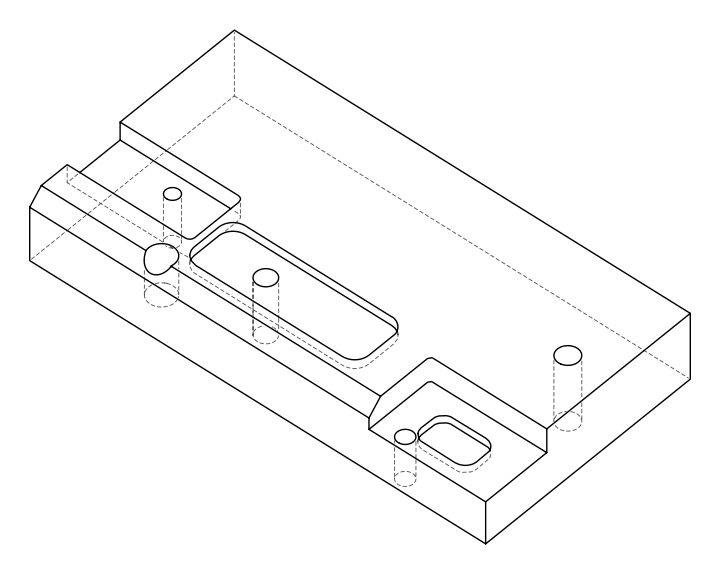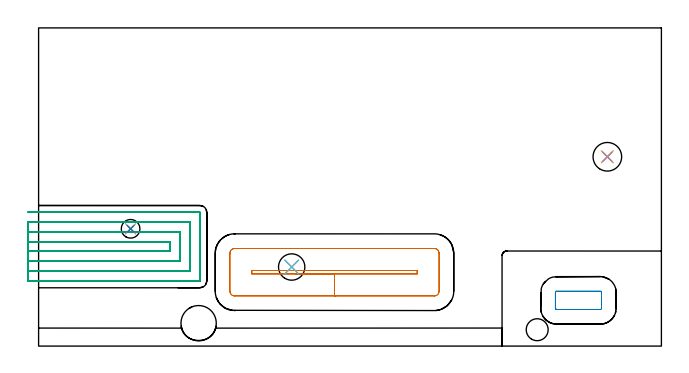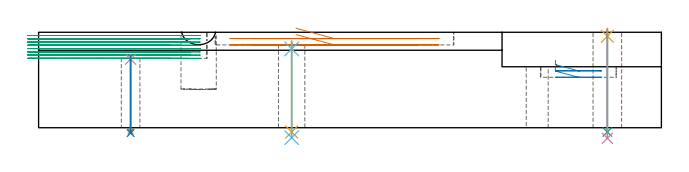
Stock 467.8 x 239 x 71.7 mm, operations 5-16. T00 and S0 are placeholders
(PLAN: 16 operations, 12 tool changes, 122.2 min)
(1 INDEXABLE_INSERT_DRILL_THROUGH_HOLE_FROM_SOLID | STEP1HOLE_1 | NXT0302_004 | 0.21 min | 15293 mm3)
(2 INDEXABLE_INSERT_DRILL_BLIND_HOLE_FROM_SOLID | STEP1POCKET | NXT0302_024 | 0.18 min | 23570 mm3)
(3 AREA_MILL | FG_CHAMFER_SURFACE | UGT0205_001 | 13.98 min | 31643 mm3)
(4 MILL_CORNER_NOTCH_RECTANGULAR | CORNER_NOTCH_RECTANGULAR | NXT0201_008 | Follow Part, ap 1.5, ae 75% | 82.32 min | 215127 mm3)
(5 MILL_RECTANGULAR_POCKET | POCKET_RECTANGULAR_STRAIGHT | UGT0201_105 | Follow Part, ap 5.5, ae 75% | 2.85 min | 96312 mm3)
(6 MILL_RECTANGULAR_POCKET_1 | POCKET_RECTANGULAR_STRAIGHT_1 | UGT0201_105 | Follow Part, ap 5.5, ae 75% | 0.64 min | 14991 mm3)
(7 MILL_SLOT | SLOT_PARTIAL_RECTANGULAR | NXT0201_013 | Follow Part, ap 2.5, ae 75% | 20.21 min | 152838 mm3)
(8 SPOT_DRILL | STEP1HOLE | NXT0321_9005460120000 | 0.03 min | 30 mm3)
(9 SPOT_DRILL_1 | STEP1HOLE_2 | NXT0321_9005460120000 | 0.05 min | 178 mm3)
(10 SPOT_DRILL_2 | STEP1HOLE_3 | NXT0321_9005460120000 | 0.05 min | 175 mm3)
(11 DRILL_THROUGH_HOLE_INTO_CENTER | STEP1HOLE | NXT0301_042 | 0.23 min | 2033 mm3)
(12 DRILL_TO_ENLARGE_THROUGH_HOLE | STEP1HOLE | NXT0301_104 | 0.24 min | 5965 mm3)
(13 DRILL_THROUGH_HOLE_INTO_CENTER_1 | STEP1HOLE_2 | NXT0301_065 | 0.31 min | 4809 mm3)
(14 DRILL_TO_ENLARGE_THROUGH_HOLE_1 | STEP1HOLE_2 | UGT0301_052 | 0.33 min | 21001 mm3)
(15 DRILL_THROUGH_HOLE_INTO_CENTER_2 | STEP1HOLE_3 | NXT0301_065 | 0.27 min | 4165 mm3)
(16 DRILL_TO_ENLARGE_THROUGH_HOLE_2 | STEP1HOLE_3 | UGT0301_264 | 0.29 min | 14765 mm3)
(TOOL NXT0302_004 | Index. Insert Drill 16.5mm [880-D1650L20-05] | D16.5 PA176 FL83 Z2)
(TOOL NXT0302_024 | Index. Insert Drill 26.5mm [880-D2650L32-03] | D26.5 PA176 FL80 Z2)
(TOOL UGT0205_001 | Chamfer Mill 20 x 3 x 45 deg. | D20 FL50 Z2)
(TOOL NXT0201_008 | ENDMILL 6mm [2P460-0600-NA 1630] | D6 FL26 Z6)
(TOOL UGT0201_105 | End Mill 22 mm | D22 FL25 Z2)
(TOOL NXT0201_013 | ENDMILL 10mm | D10 FL30 Z4)
(TOOL NXT0321_9005460120000 | NC Spot Drill, 142deg, 12mm, Carbide, Uncoated | D12 PA142 FL30 Z2)
(TOOL NXT0301_042 | Carbide Drill 7.1mm [860.1-0710-057A1-MM 2214] | D7.1 PA140 FL85 Z2)
(TOOL NXT0301_104 | Carbide Drill 14mm [860.1-1400-112A1-MM 2214] | D14 PA140 FL123 Z2)
(TOOL NXT0301_065 | Carbide Drill 9.4mm [860.1-0940-075A1-MM 2214] | D9.4 PA140 FL98 Z2)
(TOOL UGT0301_052 | Twist Drill 21.5 mm | D21.5 PA118 FL150 Z2)
(TOOL UGT0301_264 | Twist Drill 19.8 mm | D19.8 PA118 FL140 Z2)
(OP 5 MILL_RECTANGULAR_POCKET)
G17 G21 G94 G90
T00 M6
G54
G17 G0 G90 X193.326 Y54.2 S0 M3
G43 Z81.7 H0
Z74.7
G94 G1 X222.25 Z66.95 F250.
X284.3 F500.
Y56.8
X160.2
Y54.2
X222.25
Y37.7
X297.3
G3 X300.8 Y41.2 R3.5
G1 Y69.8
G3 X297.3 Y73.3 R3.5
G1 X147.2
G3 X143.7 Y69.8 R3.5
G1 Y41.2
G3 X147.2 Y37.7 R3.5
G1 X222.25
X223.25
G0 X193.326 Y54.2 Z69.95
G1 X222.25 Z62.2 F250.
X284.3 F500.
Y56.8
X160.2
Y54.2
X222.25
Y37.7
X297.3
G3 X300.8 Y41.2 R3.5
G1 Y69.8
G3 X297.3 Y73.3 R3.5
G1 X147.2
G3 X143.7 Y69.8 R3.5
G1 Y41.2
G3 X147.2 Y37.7 R3.5
G1 X222.25
X223.25
G0 Z81.7
M5
M2
(OP 6 MILL_RECTANGULAR_POCKET_1)
G17 G21 G94 G90
T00 M6
G54
G17 G0 G90 X388.2 Y39.843 S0 M3
G43 Z81.7 H0
Z50.557
G94 G1 Y28.5 Z47.518 F250.
Y28.4 Z47.491
X388.264 Y28.133 Z47.417
X388.399 Y27.893 Z47.344
X388.593 Y27.699 Z47.27
X388.833 Y27.564 Z47.197
X389.1 Y27.5 Z47.123
X389.2 Z47.096
X405.5 Z42.729
X421.8 F500.
G3 X422.8 Y28.5 R1.
G1 Y40.2
G3 X421.8 Y41.2 R1.
G1 X389.2
G3 X388.2 Y40.2 R1.
G1 Y28.5
G3 X389.2 Y27.5 R1.
G1 X405.5
X406.5
G0 X388.2 Y39.843 Z45.729
G1 Y28.5 Z42.689 F250.
Y28.4 Z42.662
X388.264 Y28.133 Z42.589
X388.399 Y27.893 Z42.515
X388.593 Y27.699 Z42.442
X388.833 Y27.564 Z42.368
X389.1 Y27.5 Z42.294
X389.2 Z42.268
X405.5 Z37.9
X421.8 F500.
G3 X422.8 Y28.5 R1.
G1 Y40.2
G3 X421.8 Y41.2 R1.
G1 X389.2
G3 X388.2 Y40.2 R1.
G1 Y28.5
G3 X389.2 Y27.5 R1.
G1 X405.5
X406.5
G0 Z81.7
M5
M2
(OP 7 MILL_SLOT)
G17 G21 G94 G90
T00 M6
G54
G17 G0 G90 X-8. Y71.3 S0 M3
G43 Z81.7 H0
Z69.25
G94 G1 X-5. F250.
X98.9 F500.
Y78.1
X-5.
X-8. F250.
Y63.8
X-5.
X106.4 F500.
Y85.6
X-5.
X-8. F250.
Y56.3
X-5.
X113.9 F500.
Y93.1
X-5.
X-8. F250.
Y48.8
X-5.
X121. F500.
G3 X121.4 Y49.2 R0.4
G1 Y100.2
G3 X121. Y100.6 R0.4
G1 X-5.
X-8. F250.
G0 Y71.3 Z66.8
G1 X-5.
X98.9 F500.
Y78.1
X-5.
X-8. F250.
Y63.8
X-5.
X106.4 F500.
Y85.6
X-5.
X-8. F250.
Y56.3
X-5.
X113.9 F500.
Y93.1
X-5.
X-8. F250.
Y48.8
X-5.
X121. F500.
G3 X121.4 Y49.2 R0.4
G1 Y100.2
G3 X121. Y100.6 R0.4
G1 X-5.
X-8. F250.
G0 Y71.3 Z64.35
G1 X-5.
X98.9 F500.
Y78.1
X-5.
X-8. F250.
Y63.8
X-5.
X106.4 F500.
Y85.6
X-5.
X-8. F250.
Y56.3
X-5.
X113.9 F500.
Y93.1
X-5.
X-8. F250.
Y48.8
X-5.
X121. F500.
G3 X121.4 Y49.2 R0.4
G1 Y100.2
G3 X121. Y100.6 R0.4
G1 X-5.
X-8. F250.
G0 Y71.3 Z61.9
G1 X-5.
X98.9 F500.
Y78.1
X-5.
X-8. F250.
Y63.8
X-5.
X106.4 F500.
Y85.6
X-5.
X-8. F250.
Y56.3
X-5.
X113.9 F500.
Y93.1
X-5.
X-8. F250.
Y48.8
X-5.
X121. F500.
G3 X121.4 Y49.2 R0.4
G1 Y100.2
G3 X121. Y100.6 R0.4
G1 X-5.
X-8. F250.
G0 Y71.3 Z59.45
G1 X-5.
X98.9 F500.
Y78.1
X-5.
X-8. F250.
Y63.8
X-5.
X106.4 F500.
Y85.6
X-5.
X-8. F250.
Y56.3
X-5.
X113.9 F500.
Y93.1
X-5.
X-8. F250.
Y48.8
X-5.
X121. F500.
G3 X121.4 Y49.2 R0.4
G1 Y100.2
G3 X121. Y100.6 R0.4
G1 X-5.
X-8. F250.
G0 Y71.3 Z57.
G1 X-5.
X98.9 F500.
Y78.1
X-5.
X-8. F250.
Y63.8
X-5.
X106.4 F500.
Y85.6
X-5.
X-8. F250.
Y56.3
X-5.
X113.9 F500.
Y93.1
X-5.
X-8. F250.
Y48.8
X-5.
X121. F500.
G3 X121.4 Y49.2 R0.4
G1 Y100.2
G3 X121. Y100.6 R0.4
G1 X-5.
X-8. F250.
G0 Y71.3 Z54.55
G1 X-5.
X98.9 F500.
Y78.1
X-5.
X-8. F250.
Y63.8
X-5.
X106.4 F500.
Y85.6
X-5.
X-8. F250.
Y56.3
X-5.
X113.9 F500.
Y93.1
X-5.
X-8. F250.
Y48.8
X-5.
X121. F500.
G3 X121.4 Y49.2 R0.4
G1 Y100.2
G3 X121. Y100.6 R0.4
G1 X-5.
X-8. F250.
G0 Y71.3 Z52.1
G1 X-5.
X98.9 F500.
Y78.1
X-5.
X-8. F250.
Y63.8
X-5.
X106.4 F500.
Y85.6
X-5.
X-8. F250.
Y56.3
X-5.
X113.9 F500.
Y93.1
X-5.
X-8. F250.
Y48.8
X-5.
X121. F500.
G3 X121.4 Y49.2 R0.4
G1 Y100.2
G3 X121. Y100.6 R0.4
G1 X-5.
X-8. F250.
G0 Z81.7
M5
M2
(OP 8 SPOT_DRILL)
G17 G21 G94 G90
T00 M6
G54
G17 G0 G90 X69.1 Y88.1 S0 M3
G43 Z81.7 H0
G94 G81 G98 Z51.493 F250. R55.1
G80
M5
M2
(OP 9 SPOT_DRILL_1)
G17 G21 G94 G90
T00 M6
G54
G17 G0 G90 X427.2 Y142.2 S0 M3
G43 Z81.7 H0
G94 G81 G98 Z68.7 F250. R74.7
G80
M5
M2
(OP 10 SPOT_DRILL_2)
G17 G21 G94 G90
T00 M6
G54
G17 G0 G90 X190.1 Y59.4 S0 M3
G43 Z81.7 H0
G94 G81 G98 Z59.2 F250. R65.2
G80
M5
M2
(OP 11 DRILL_THROUGH_HOLE_INTO_CENTER)
G17 G21 G94 G90
T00 M6
G54
G17 G0 G90 X69.1 Y88.1 S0 M3
G43 Z81.7 H1
G94 G73 G98 Z-2.792 F250. Q6.862 R54.1
G80
M5
M2
(OP 12 DRILL_TO_ENLARGE_THROUGH_HOLE)
G17 G21 G94 G90
T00 M6
G54
G17 G0 G90 X69.1 Y88.1 S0 M3
G43 Z81.7 H1
G94 G73 G98 Z-4.048 F250. Q11.23 R54.1
G80
M5
M2
(OP 13 DRILL_THROUGH_HOLE_INTO_CENTER_1)
G17 G21 G94 G90
T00 M6
G54
G17 G0 G90 X427.2 Y142.2 S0 M3
G43 Z81.7 H1
G94 G73 G98 Z-3.211 F250. Q9.364 R73.7
G80
M5
M2
(OP 14 DRILL_TO_ENLARGE_THROUGH_HOLE_1)
G17 G21 G94 G90
T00 M6
G54
G17 G0 G90 X427.2 Y142.2 S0 M3
G43 Z81.7 H0
G94 G73 G98 Z-7.959 F250. Q19.915 R73.7
G80
M5
M2
(OP 15 DRILL_THROUGH_HOLE_INTO_CENTER_2)
G17 G21 G94 G90
T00 M6
G54
G17 G0 G90 X190.1 Y59.4 S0 M3
G43 Z81.7 H1
G94 G73 G98 Z-3.211 F250. Q9.344 R64.2
G80
M5
M2
(OP 16 DRILL_TO_ENLARGE_THROUGH_HOLE_2)
G17 G21 G94 G90
T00 M6
G54
G17 G0 G90 X190.1 Y59.4 S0 M3
G43 Z81.7 H0
G94 G73 G98 Z-7.449 F250. Q17.412 R64.2
G80
M5
M2
